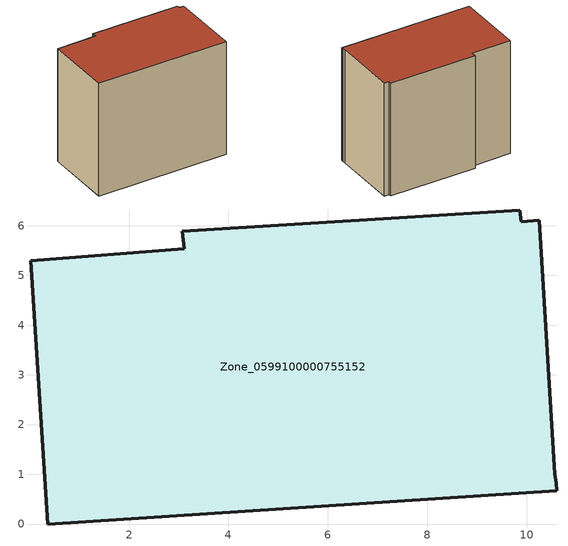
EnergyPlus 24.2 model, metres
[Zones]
Zone_0599100000755152
 floor ground (C_G): 9.89,6.08 10.25,6.11 10.57,1 10.59,0.83 10.6,0.67 0.36,0 0.03,5.29 3.11,5.54 3.07,5.89 9.86,6.32 z0
 wall outside (C_F): 9.86,6.32 3.07,5.89 3.11,5.54 0.03,5.29 0.36,0 10.6,0.67 10.59,0.83 10.57,1 10.25,6.11 9.89,6.08 9.86,6.32 z0:9.06
 roof outside (C_R): 9.89,6.08 9.86,6.32 3.07,5.89 3.11,5.54 0.03,5.29 0.36,0 10.6,0.67 10.59,0.83 10.57,1 10.25,6.11 z9.06
[BUILDING]
Pand.0599100000755152: North Axis=0; Terrain=City; Loads Convergence Tolerance Value=0.04; Temperature Convergence Tolerance Value=0.4; Solar Distribution=FullExterior; Maximum Number of Warmup Days=25; Minimum Number of Warmup Days=1
[Site:Location]
Rotterdam.The.Hague.AP_ZH_NLD Design_Conditions: Latitude=51.96; Longitude=4.45; Time Zone=1; Elevation=-4.5
[SITE:GROUNDTEMPERATURE:BUILDINGSURFACE]
18, 18, 18, 18, 18, 18, 18, 18, 18, 18, 18, 18
[MATERIAL] Thermal Absorptance=0.9; Solar Absorptance=0.7; Visible Absorptance=0.7
Name | Roughness | Thickness | Conductivity | Density | Specific Heat
G.TC.2006-2014 | MediumSmooth | 0.15 | 0.06 | 540 | 1210
F.TC.2006-2014 | Rough | 0.3 | 0.12 | 1920 | 840
R.TC.2006-2014 | MediumRough | 0.2 | 0.08 | 1500 | 1000
[CONSTRUCTION]
C_G: G.TC.2006-2014
C_F: F.TC.2006-2014
C_R: R.TC.2006-2014
[ZONE]
Zone_0599100000755152: Type=1; Multiplier=1; Ceiling Height=Autocalculate; Volume=Autocalculate; Floor Area=autocalculate; Part of Total Floor Area=Yes
[ZONEINFILTRATION:DESIGNFLOWRATE]
Infil_Zone_0599100000755152: Zone or ZoneList or Space or SpaceList=Zone_0599100000755152; Schedule=AlwaysOn; Design Flow Rate Calculation Method=Flow/Area; Flow Rate per Floor Area=0.0015; Constant Term Coefficient=1; Temperature Term Coefficient=0; Velocity Term Coefficient=0; Velocity Squared Term Coefficient=0
[HVACTEMPLATE:ZONE:IDEALLOADSAIRSYSTEM]
Zone_0599100000755152: Maximum Heating Supply Air Temperature=50; Minimum Cooling Supply Air Temperature=13; Maximum Heating Supply Air Humidity Ratio=0.0156; Minimum Cooling Supply Air Humidity Ratio=0.0077; Heating Limit=NoLimit; Cooling Limit=NoLimit; Dehumidification Control Type=ConstantSensibleHeatRatio; Cooling Sensible Heat Ratio=0.7; Dehumidification Setpoint=60; Humidification Control Type=None; Humidification Setpoint=30; Outdoor Air Method=None; Outdoor Air Flow Rate per Person=0.00944; Outdoor Air Flow Rate per Zone Floor Area=0; Outdoor Air Flow Rate per Zone=0; Demand Controlled Ventilation Type=None; Outdoor Air Economizer Type=NoEconomizer; Heat Recovery Type=None; Sensible Heat Recovery Effectiveness=0.7; Latent Heat Recovery Effectiveness=0.65
[ZONECONTROL:THERMOSTAT]
ThermostatControl_Zone_0599100000755152: Zone or ZoneList=Zone_0599100000755152; Control Type Schedule=DualSetpointControlType; Control 1=Thermostat_Zone_0599100000755152; Temperature Difference Between Cutout And Setpoint=0
[THERMOSTATSETPOINT:DUALSETPOINT]
Thermostat_Zone_0599100000755152: Heating Setpoint Temperature Schedule=HeatingSetpoint_Zone_0599100000755152; Cooling Setpoint Temperature Schedule=CoolingSetpoint_Zone_0599100000755152
[SCHEDULE:COMPACT]
HeatingSetpoint_Zone_0599100000755152: Through: 12/31, For: AllDays, Until: 24:00, 21
CoolingSetpoint_Zone_0599100000755152: Through: 12/31, For: AllDays, Until: 24:00, 24
DualSetpointControlType: Through: 12/31, For: AllDays, Until: 24:00, 4
AlwaysOn: Through: 12/31, For: AllDays, Until: 24:00, 1
